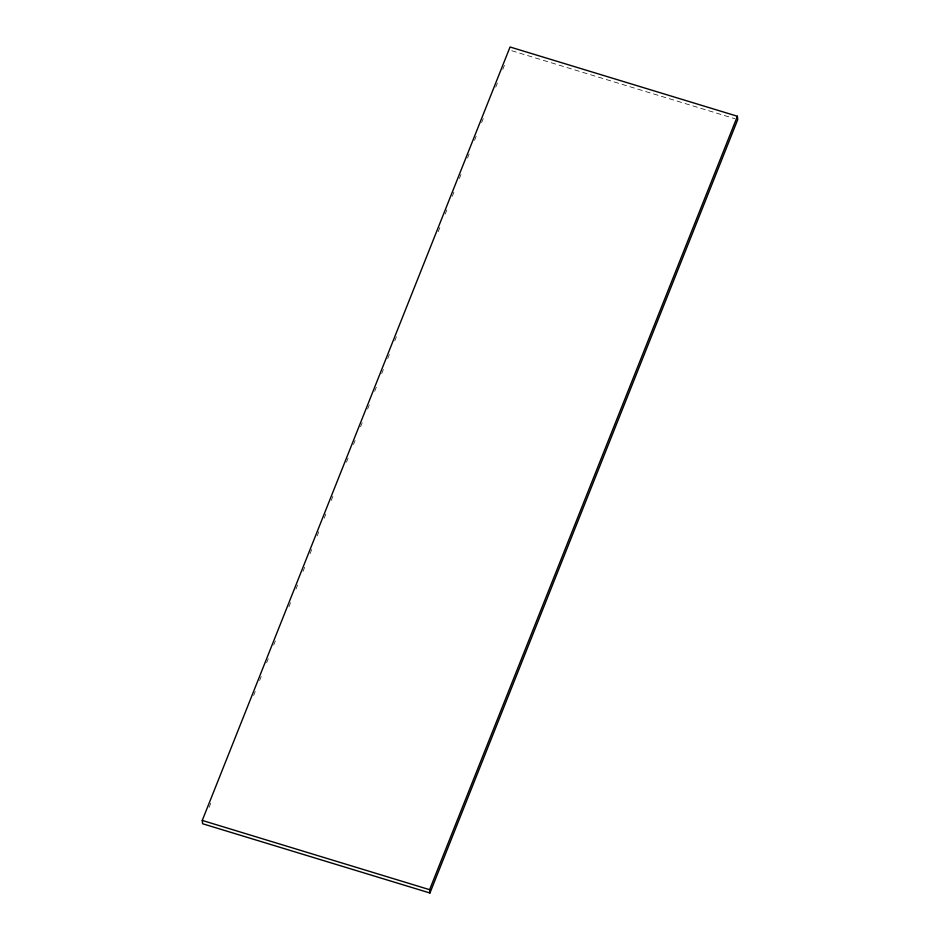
<?xml version="1.0" encoding="UTF-8"?>
<svg xmlns="http://www.w3.org/2000/svg" width="940" height="940" viewBox="0 0 940 940"><rect width="100%" height="100%" fill="white"/><g stroke="black" fill="none" stroke-linecap="round" stroke-linejoin="round"><path stroke-width="0.7" stroke-dasharray="4.7 3.53" d="M209.103 807.378L210.736 803.289M253.624 695.518L255.245 691.429M259.593 680.513L261.214 676.424M266.643 662.782L268.276 658.693M273.704 645.052L275.338 640.962M288.897 606.852L290.531 602.763M295.959 589.121L297.592 585.033M303.021 571.391L304.642 567.302M310.071 553.66L311.704 549.559M317.132 535.918L318.754 531.829M324.183 518.187L325.816 514.098M331.244 500.456L332.877 496.367M346.449 462.257L348.07 458.168M353.499 444.526L355.132 440.437M360.561 426.795L362.182 422.706M367.611 409.065L369.244 404.976M374.672 391.334L376.294 387.233M381.722 373.591L383.356 369.502M387.703 358.587L389.325 354.498M394.753 340.856L396.386 336.767M438.181 231.734L439.814 227.645M445.243 214.003L446.864 209.902M452.293 196.26L453.926 192.171M459.355 178.53L460.976 174.441M467.497 158.073L469.119 153.984M474.547 140.342L476.18 136.241M481.609 122.6L483.242 118.511M495.721 87.138L497.354 83.049M502.782 69.407L504.404 65.318M511.783 50.736L734.927 118.71"/><path stroke-width="1.41" d="M202.264 820.432L510.056 47L737.407 116.255L737.736 119.568L429.944 893L202.594 823.745L202.264 820.432L429.615 889.687L429.944 893M429.615 889.687L737.407 116.255"/></g></svg>
